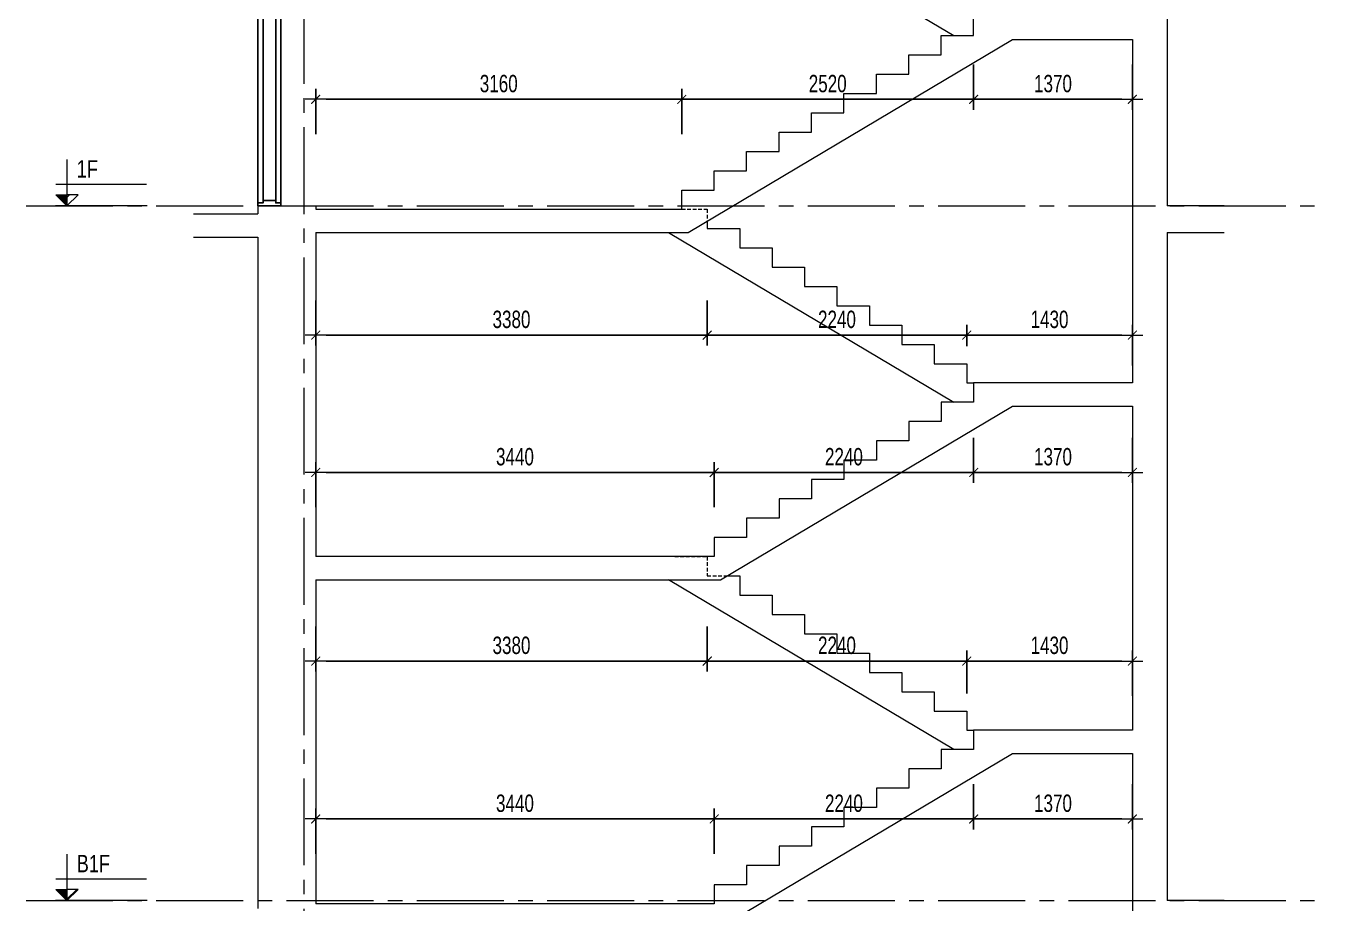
# Model space of a CAD drawing. Header units: millimetres. Extents: x -179076 to 254975, y -18667 to 296191.
# Drawn here: x 12315 to 23546, y 273279 to 280863 of the extents above; entities that cross this region are included whole.
import ezdxf

# ---------------------------------------------------------------- set-up
doc = ezdxf.new("R2010")
doc.units = ezdxf.units.MM
doc.linetypes.add('CENTER2', pattern=[1.125, 0.75, -0.125, 0.125, -0.125])
doc.linetypes.add('HIDDEN2', pattern=[4.762499999999999, 3.175, -1.5875])
doc.layers.get('Defpoints').update_dxf_attribs({"color": 151, "lineweight": 9})
doc.layers.add('A-DOOR', color=4, linetype='Continuous')
doc.layers.add('DOOR', color=4, linetype='Continuous')
for name, color, linetype, lineweight in [('NDC_S_ANNO', 7, 'Continuous', 20), ('NDC_S_AXIS', 5, 'CENTER2', 13), ('NDC_S_CONTINUOUS', 3, 'Continuous', 20), ('NDC_S_DIM', 1, 'Continuous', 15), ('NDC_S_HIDDEN', 8, 'HIDDEN2', 13), ('NDC_S_SLAB', 2, 'Continuous', 20), ('NDC_S_TEXT SYMBOL', 7, 'Continuous', 20), ('NDC_S_VN TEXT', 7, 'Continuous', 20)]:
    doc.layers.add(name, color=color, linetype=linetype, lineweight=lineweight)
doc.styles.add('NDC_ANNO', font='', dxfattribs={"width": 0.8})
doc.styles.add('NDC_DIM', font='', dxfattribs={"width": 0.75})
doc.styles.get('NDC_ANNO').set_extended_font_data('Dotum')
doc.styles.get('NDC_DIM').set_extended_font_data('Dotum')
doc.dimstyles.new('NDC_dim_60', dxfattribs={"dimscale": 60, "dimtxt": 2.5, "dimasz": 1.5, "dimexe": 1.5, "dimexo": 2.5, "dimgap": 1, "dimtad": 1, "dimdec": 0, "dimzin": 0, "dimdsep": 46, "dimtxsty": 'NDC_DIM', "dimblk": 'DIMMARK', "dimcen": 0.09, "dimdle": 1.2, "dimclrd": 1, "dimclre": 1, "dimclrt": 3, "dimadec": 0, "dimazin": 0, "dimtfac": 1, "dimtdec": 0, "dimtix": 1, "dimtofl": 0, "dimtmove": 0, "dimatfit": 3, "dimfxl": 5, "dimfxlon": 1, "dimtolj": 1, "dimtzin": 0, "dimarcsym": 0})

# ---------------------------------------------------------------- blocks, each defined once
blk = doc.blocks.new('X-SECTION-2$0$X-SEC-DOO2')
at = {"layer": 'A-DOOR'}
for p, q in [((41975.58351206721, 101971.8529757934), (41975.58351206745, 104171.8529757934)), ((42020.58351206721, 102016.8529757934), (42020.58351206745, 104126.8529757934)), ((42130.58351206721, 102016.8529757934), (42130.58351206745, 104126.8529757934)), ((42175.58351206721, 101971.8529757934), (42175.58351206745, 104171.8529757934))]:
    blk.add_line(p, q, dxfattribs=at)
for points in [[(41975.58351206745, 104171.8529757934), (41975.58351206745, 104146.8529757934), (42020.58351206745, 104146.8529757934), (42020.58351206745, 104126.8529757934), (42130.58351206745, 104126.8529757934), (42130.58351206745, 104146.8529757934), (42175.58351206745, 104146.8529757934), (42175.58351206745, 104171.8529757934)], [(41975.58351206721, 101971.8529757934), (41975.58351206721, 101996.8529757934), (42020.58351206721, 101996.8529757934), (42020.58351206721, 102016.8529757934), (42130.58351206721, 102016.8529757934), (42130.58351206721, 101996.8529757934), (42175.58351206721, 101996.8529757934), (42175.58351206721, 101971.8529757934)]]:
    blk.add_lwpolyline(points, close=True, dxfattribs=at)
at = {"layer": 'Defpoints'}
blk.add_line((41975.58351206745, 104191.8529757934), (42175.58351206745, 104191.8529757934), dxfattribs=at)
blk = doc.blocks.new('kata_block_CT')
at = {"layer": 'NDC_S_ANNO'}
blk.add_hatch(color=3, dxfattribs=at).paths.add_polyline_path([(0, 1.596954857557648), (-1.612010908633238, 1.596954857557648), (0, 0)])
at = {"layer": 'NDC_S_ANNO', "ltscale": 50}
h = blk.add_hatch(dxfattribs=at)
h.set_pattern_fill('ANSI31', color=256, scale=1.406250541793835, style=0)
h.set_pattern_definition([(45.00000000000001, (0, 5.456968210637569e-12), (-3.157122508925224, 3.157122508925225), [])])
h.paths.add_polyline_path([(0, 1.596954857557648), (0, 0), (1.612010908924276, 1.596954857557648)])
for p, q in [((-1.592704896858777, 3.140833880479477), (11.46947077315417, 3.140833880479477)), ((11.56125648126181, 5.456968210637569e-12), (-1.63869572513795, 5.456968210637569e-12))]:
    blk.add_line(p, q, dxfattribs=at)
for points in [[(0, 6.69495074864426), (0, 0)], [(0, 0), (-1.612010908924276, 1.596954857557648), (0, 1.596954857557648)], [(0, 0), (1.612010908924276, 1.596954857557648), (0, 1.596954857557648)]]:
    blk.add_lwpolyline(points, dxfattribs=at)
at = {"layer": 'NDC_S_ANNO', "color": 8, "ltscale": 50}
blk.add_lwpolyline([(0, 0), (-1.612010908633238, 1.596954857557648), (0, 1.596954857557648)], dxfattribs=at)
at = {"layer": 'NDC_S_TEXT SYMBOL', "color": 3, "style": 'NDC_ANNO', "width": 0.8}
blk.add_attdef('CT', (1.409564409346785, 4.068271311703938), '', height=2.5, dxfattribs=at)
blk = doc.blocks.new('DIMMARK')
at = {"layer": 'NDC_S_DIM', "color": 1}
blk.add_line((-1.5, 0), (1, 0), dxfattribs=at)
at = {"layer": 'NDC_S_DIM', "color": 2, "const_width": 0.1}
blk.add_lwpolyline([(-0.4242640687119285, -0.4242640687119285), (0.4242640687119285, 0.4242640687119285)], dxfattribs=at)
blk = doc.blocks.new('*D267')
at = {"layer": 'Defpoints', "color": 0, "transparency": 16777216}
for p in [(18256.01551634679, 274013.4767325197), (14816.01551640415, 273279.3743601483), (18256.01551634679, 273279.3743601483)]:
    blk.add_point(p, dxfattribs=at)
at = {"layer": 'NDC_S_DIM', "color": 1, "lineweight": -2, "transparency": 16777216}
for p, q in [((14816.01551640415, 273713.4767325197), (14816.01551640415, 274103.4767325197)), ((18256.01551634679, 273713.4767325197), (18256.01551634679, 274103.4767325197)), ((14906.01551640415, 274013.4767325197), (18166.01551634679, 274013.4767325197))]:
    blk.add_line(p, q, dxfattribs=at)
at = {"layer": 'NDC_S_DIM', "color": 1, "lineweight": -2, "transparency": 16777216, "xscale": 90, "yscale": 90, "zscale": 90, "rotation": 180}
blk.add_blockref('DIMMARK', (14816.01551640415, 274013.4767325197), dxfattribs=at)
at = {"layer": 'NDC_S_DIM', "color": 1, "lineweight": -2, "transparency": 16777216, "xscale": 90, "yscale": 90, "zscale": 90}
blk.add_blockref('DIMMARK', (18256.01551634679, 274013.4767325197), dxfattribs=at)
at = {"layer": 'NDC_S_DIM', "color": 3, "transparency": 16777216, "insert": (16536.01551637547, 274148.5784964274), "char_height": 150, "attachment_point": 5, "style": 'NDC_DIM'}
blk.add_mtext('\\A1;3440', dxfattribs=at)
blk = doc.blocks.new('*D268')
at = {"layer": 'Defpoints', "color": 0, "transparency": 16777216}
for p in [(20496.01551634679, 274612.7076934831), (20496.01551634679, 274013.4767325197), (18256.01551634679, 273279.3743601483)]:
    blk.add_point(p, dxfattribs=at)
at = {"layer": 'NDC_S_DIM', "color": 1, "lineweight": -2, "transparency": 16777216}
for p, q in [((20496.01551634679, 274313.4767325197), (20496.01551634679, 273923.4767325197)), ((18256.01551634679, 273713.4767325197), (18256.01551634679, 274103.4767325197)), ((18346.01551634679, 274013.4767325197), (20406.01551634679, 274013.4767325197))]:
    blk.add_line(p, q, dxfattribs=at)
at = {"layer": 'NDC_S_DIM', "color": 1, "lineweight": -2, "transparency": 16777216, "xscale": 90, "yscale": 90, "zscale": 90, "rotation": 180}
blk.add_blockref('DIMMARK', (18256.01551634679, 274013.4767325197), dxfattribs=at)
at = {"layer": 'NDC_S_DIM', "color": 1, "lineweight": -2, "transparency": 16777216, "xscale": 90, "yscale": 90, "zscale": 90}
blk.add_blockref('DIMMARK', (20496.01551634679, 274013.4767325197), dxfattribs=at)
at = {"layer": 'NDC_S_DIM', "color": 3, "transparency": 16777216, "insert": (19376.01551634679, 274148.5784964274), "char_height": 150, "attachment_point": 5, "style": 'NDC_DIM'}
blk.add_mtext('\\A1;2240', dxfattribs=at)
blk = doc.blocks.new('*D269')
at = {"layer": 'Defpoints', "color": 0, "transparency": 16777216}
for p in [(20496.01551634679, 274612.7076934831), (21866.01551635045, 274579.3743601497), (21866.01551635045, 274013.4767325197)]:
    blk.add_point(p, dxfattribs=at)
at = {"layer": 'NDC_S_DIM', "color": 1, "lineweight": -2, "transparency": 16777216}
for p, q in [((20496.01551634679, 274313.4767325197), (20496.01551634679, 273923.4767325197)), ((21866.01551635045, 274313.4767325197), (21866.01551635045, 273923.4767325197)), ((20586.01551634679, 274013.4767325197), (21776.01551635045, 274013.4767325197))]:
    blk.add_line(p, q, dxfattribs=at)
at = {"layer": 'NDC_S_DIM', "color": 1, "lineweight": -2, "transparency": 16777216, "xscale": 90, "yscale": 90, "zscale": 90, "rotation": 180}
blk.add_blockref('DIMMARK', (20496.01551634679, 274013.4767325197), dxfattribs=at)
at = {"layer": 'NDC_S_DIM', "color": 1, "lineweight": -2, "transparency": 16777216, "xscale": 90, "yscale": 90, "zscale": 90}
blk.add_blockref('DIMMARK', (21866.01551635045, 274013.4767325197), dxfattribs=at)
at = {"layer": 'NDC_S_DIM', "color": 3, "transparency": 16777216, "insert": (21181.01551634862, 274148.5784964274), "char_height": 150, "attachment_point": 5, "style": 'NDC_DIM'}
blk.add_mtext('\\A1;1370', dxfattribs=at)
blk = doc.blocks.new('*D270')
at = {"layer": 'Defpoints', "color": 0, "transparency": 16777216}
for p in [(18196.01551634679, 276279.374360147), (14816.01551640415, 276079.374360147), (18196.01551634679, 275377.538201759)]:
    blk.add_point(p, dxfattribs=at)
at = {"layer": 'NDC_S_DIM', "color": 1, "lineweight": -2, "transparency": 16777216}
for p, q in [((14816.01551640415, 275677.538201759), (14816.01551640415, 275287.538201759)), ((18196.01551634679, 275677.538201759), (18196.01551634679, 275287.538201759)), ((14906.01551640415, 275377.538201759), (18106.01551634679, 275377.538201759))]:
    blk.add_line(p, q, dxfattribs=at)
at = {"layer": 'NDC_S_DIM', "color": 1, "lineweight": -2, "transparency": 16777216, "xscale": 90, "yscale": 90, "zscale": 90, "rotation": 180}
blk.add_blockref('DIMMARK', (14816.01551640415, 275377.538201759), dxfattribs=at)
at = {"layer": 'NDC_S_DIM', "color": 1, "lineweight": -2, "transparency": 16777216, "xscale": 90, "yscale": 90, "zscale": 90}
blk.add_blockref('DIMMARK', (18196.01551634679, 275377.538201759), dxfattribs=at)
at = {"layer": 'NDC_S_DIM', "color": 3, "transparency": 16777216, "insert": (16506.01551637547, 275512.6399656667), "char_height": 150, "attachment_point": 5, "style": 'NDC_DIM'}
blk.add_mtext('\\A1;3380', dxfattribs=at)
blk = doc.blocks.new('*D271')
at = {"layer": 'Defpoints', "color": 0, "transparency": 16777216}
for p in [(18196.01551634679, 276279.374360147), (20436.01551634679, 275377.538201759), (20436.01551634679, 274946.0410268164)]:
    blk.add_point(p, dxfattribs=at)
at = {"layer": 'NDC_S_DIM', "color": 1, "lineweight": -2, "transparency": 16777216}
for p, q in [((18196.01551634679, 275677.538201759), (18196.01551634679, 275287.538201759)), ((20436.01551634679, 275096.0410268164), (20436.01551634679, 275467.538201759)), ((18286.01551634679, 275377.538201759), (20346.01551634679, 275377.538201759))]:
    blk.add_line(p, q, dxfattribs=at)
at = {"layer": 'NDC_S_DIM', "color": 1, "lineweight": -2, "transparency": 16777216, "xscale": 90, "yscale": 90, "zscale": 90, "rotation": 180}
blk.add_blockref('DIMMARK', (18196.01551634679, 275377.538201759), dxfattribs=at)
at = {"layer": 'NDC_S_DIM', "color": 1, "lineweight": -2, "transparency": 16777216, "xscale": 90, "yscale": 90, "zscale": 90}
blk.add_blockref('DIMMARK', (20436.01551634679, 275377.538201759), dxfattribs=at)
at = {"layer": 'NDC_S_DIM', "color": 3, "transparency": 16777216, "insert": (19316.01551634679, 275512.6399656667), "char_height": 150, "attachment_point": 5, "style": 'NDC_DIM'}
blk.add_mtext('\\A1;2240', dxfattribs=at)
blk = doc.blocks.new('*D259')
at = {"layer": 'Defpoints', "color": 0, "transparency": 16777216}
for p in [(21866.01551635045, 275377.538201759), (20436.01551634679, 274946.0410268164), (21866.01551635045, 274779.3743601497)]:
    blk.add_point(p, dxfattribs=at)
at = {"layer": 'NDC_S_DIM', "color": 1, "lineweight": -2, "transparency": 16777216}
for p, q in [((20436.01551634679, 275096.0410268164), (20436.01551634679, 275467.538201759)), ((21866.01551635045, 275077.538201759), (21866.01551635045, 275467.538201759)), ((20526.01551634679, 275377.538201759), (21776.01551635045, 275377.538201759))]:
    blk.add_line(p, q, dxfattribs=at)
at = {"layer": 'NDC_S_DIM', "color": 1, "lineweight": -2, "transparency": 16777216, "xscale": 90, "yscale": 90, "zscale": 90, "rotation": 180}
blk.add_blockref('DIMMARK', (20436.01551634679, 275377.538201759), dxfattribs=at)
at = {"layer": 'NDC_S_DIM', "color": 1, "lineweight": -2, "transparency": 16777216, "xscale": 90, "yscale": 90, "zscale": 90}
blk.add_blockref('DIMMARK', (21866.01551635045, 275377.538201759), dxfattribs=at)
at = {"layer": 'NDC_S_DIM', "color": 3, "transparency": 16777216, "insert": (21151.01551634862, 275512.6399656667), "char_height": 150, "attachment_point": 5, "style": 'NDC_DIM'}
blk.add_mtext('\\A1;1430', dxfattribs=at)
blk = doc.blocks.new('*D260')
at = {"layer": 'Defpoints', "color": 0, "transparency": 16777216}
for p in [(18256.01551634679, 277006.712688376), (18256.01551634679, 276446.0410268158), (14816.01551640415, 276279.374360147)]:
    blk.add_point(p, dxfattribs=at)
at = {"layer": 'NDC_S_DIM', "color": 1, "lineweight": -2, "transparency": 16777216}
for p, q in [((14816.01551640415, 276706.712688376), (14816.01551640415, 277096.712688376)), ((18256.01551634679, 276706.712688376), (18256.01551634679, 277096.712688376)), ((14906.01551640415, 277006.712688376), (18166.01551634679, 277006.712688376))]:
    blk.add_line(p, q, dxfattribs=at)
at = {"layer": 'NDC_S_DIM', "color": 1, "lineweight": -2, "transparency": 16777216, "xscale": 90, "yscale": 90, "zscale": 90, "rotation": 180}
blk.add_blockref('DIMMARK', (14816.01551640415, 277006.712688376), dxfattribs=at)
at = {"layer": 'NDC_S_DIM', "color": 1, "lineweight": -2, "transparency": 16777216, "xscale": 90, "yscale": 90, "zscale": 90}
blk.add_blockref('DIMMARK', (18256.01551634679, 277006.712688376), dxfattribs=at)
at = {"layer": 'NDC_S_DIM', "color": 3, "transparency": 16777216, "insert": (16536.01551637547, 277141.8144522837), "char_height": 150, "attachment_point": 5, "style": 'NDC_DIM'}
blk.add_mtext('\\A1;3440', dxfattribs=at)
blk = doc.blocks.new('*D261')
at = {"layer": 'Defpoints', "color": 0, "transparency": 16777216}
for p in [(20496.01551634679, 277779.3743601486), (20496.01551634679, 277006.712688376), (18256.01551634679, 276446.0410268158)]:
    blk.add_point(p, dxfattribs=at)
at = {"layer": 'NDC_S_DIM', "color": 1, "lineweight": -2, "transparency": 16777216}
for p, q in [((20496.01551634679, 277306.712688376), (20496.01551634679, 276916.712688376)), ((18256.01551634679, 276706.712688376), (18256.01551634679, 277096.712688376)), ((18346.01551634679, 277006.712688376), (20406.01551634679, 277006.712688376))]:
    blk.add_line(p, q, dxfattribs=at)
at = {"layer": 'NDC_S_DIM', "color": 1, "lineweight": -2, "transparency": 16777216, "xscale": 90, "yscale": 90, "zscale": 90, "rotation": 180}
blk.add_blockref('DIMMARK', (18256.01551634679, 277006.712688376), dxfattribs=at)
at = {"layer": 'NDC_S_DIM', "color": 1, "lineweight": -2, "transparency": 16777216, "xscale": 90, "yscale": 90, "zscale": 90}
blk.add_blockref('DIMMARK', (20496.01551634679, 277006.712688376), dxfattribs=at)
at = {"layer": 'NDC_S_DIM', "color": 3, "transparency": 16777216, "insert": (19376.01551634679, 277141.8144522837), "char_height": 150, "attachment_point": 5, "style": 'NDC_DIM'}
blk.add_mtext('\\A1;2240', dxfattribs=at)
blk = doc.blocks.new('*D262')
at = {"layer": 'Defpoints', "color": 0, "transparency": 16777216}
for p in [(20496.01551634679, 277779.3743601486), (21866.01551635045, 277579.3743601486), (21866.01551635045, 277006.712688376)]:
    blk.add_point(p, dxfattribs=at)
at = {"layer": 'NDC_S_DIM', "color": 1, "lineweight": -2, "transparency": 16777216}
for p, q in [((20496.01551634679, 277306.712688376), (20496.01551634679, 276916.712688376)), ((21866.01551635045, 277306.712688376), (21866.01551635045, 276916.712688376)), ((20586.01551634679, 277006.712688376), (21776.01551635045, 277006.712688376))]:
    blk.add_line(p, q, dxfattribs=at)
at = {"layer": 'NDC_S_DIM', "color": 1, "lineweight": -2, "transparency": 16777216, "xscale": 90, "yscale": 90, "zscale": 90, "rotation": 180}
blk.add_blockref('DIMMARK', (20496.01551634679, 277006.712688376), dxfattribs=at)
at = {"layer": 'NDC_S_DIM', "color": 1, "lineweight": -2, "transparency": 16777216, "xscale": 90, "yscale": 90, "zscale": 90}
blk.add_blockref('DIMMARK', (21866.01551635045, 277006.712688376), dxfattribs=at)
at = {"layer": 'NDC_S_DIM', "color": 3, "transparency": 16777216, "insert": (21181.01551634862, 277141.8144522837), "char_height": 150, "attachment_point": 5, "style": 'NDC_DIM'}
blk.add_mtext('\\A1;1370', dxfattribs=at)
blk = doc.blocks.new('*D296')
at = {"layer": 'Defpoints', "color": 0, "transparency": 16777216}
for p in [(14816.01551638794, 279279.3743601459), (18196.01551634682, 279279.374360146), (18196.01551634682, 278192.9673789339)]:
    blk.add_point(p, dxfattribs=at)
at = {"layer": 'NDC_S_DIM', "color": 1, "lineweight": -2, "transparency": 16777216}
for p, q in [((14816.01551638794, 278492.9673789339), (14816.01551638794, 278102.9673789339)), ((18196.01551634682, 278492.9673789339), (18196.01551634682, 278102.9673789339)), ((14906.01551638794, 278192.9673789339), (18106.01551634682, 278192.9673789339))]:
    blk.add_line(p, q, dxfattribs=at)
at = {"layer": 'NDC_S_DIM', "color": 1, "lineweight": -2, "transparency": 16777216, "xscale": 90, "yscale": 90, "zscale": 90, "rotation": 180}
blk.add_blockref('DIMMARK', (14816.01551638794, 278192.9673789339), dxfattribs=at)
at = {"layer": 'NDC_S_DIM', "color": 1, "lineweight": -2, "transparency": 16777216, "xscale": 90, "yscale": 90, "zscale": 90}
blk.add_blockref('DIMMARK', (18196.01551634682, 278192.9673789339), dxfattribs=at)
at = {"layer": 'NDC_S_DIM', "color": 3, "transparency": 16777216, "insert": (16506.01551636738, 278328.0691428417), "char_height": 150, "attachment_point": 5, "style": 'NDC_DIM'}
blk.add_mtext('\\A1;3380', dxfattribs=at)
blk = doc.blocks.new('*D297')
at = {"layer": 'Defpoints', "color": 0, "transparency": 16777216}
for p in [(18196.01551634682, 279279.374360146), (20436.01551634679, 278192.9673789339), (20436.01551634679, 277946.0410268152)]:
    blk.add_point(p, dxfattribs=at)
at = {"layer": 'NDC_S_DIM', "color": 1, "lineweight": -2, "transparency": 16777216}
for p, q in [((18196.01551634682, 278492.9673789339), (18196.01551634682, 278102.9673789339)), ((20436.01551634679, 278096.0410268152), (20436.01551634679, 278282.9673789339)), ((18286.01551634682, 278192.9673789339), (20346.01551634679, 278192.9673789339))]:
    blk.add_line(p, q, dxfattribs=at)
at = {"layer": 'NDC_S_DIM', "color": 1, "lineweight": -2, "transparency": 16777216, "xscale": 90, "yscale": 90, "zscale": 90, "rotation": 180}
blk.add_blockref('DIMMARK', (18196.01551634682, 278192.9673789339), dxfattribs=at)
at = {"layer": 'NDC_S_DIM', "color": 1, "lineweight": -2, "transparency": 16777216, "xscale": 90, "yscale": 90, "zscale": 90}
blk.add_blockref('DIMMARK', (20436.01551634679, 278192.9673789339), dxfattribs=at)
at = {"layer": 'NDC_S_DIM', "color": 3, "transparency": 16777216, "insert": (19316.0155163468, 278328.0691428417), "char_height": 150, "attachment_point": 5, "style": 'NDC_DIM'}
blk.add_mtext('\\A1;2240', dxfattribs=at)
blk = doc.blocks.new('*D298')
at = {"layer": 'Defpoints', "color": 0, "transparency": 16777216}
for p in [(21866.01551635042, 278192.9673789339), (20436.01551634679, 277946.0410268152), (21866.01551635042, 277779.3743601486)]:
    blk.add_point(p, dxfattribs=at)
at = {"layer": 'NDC_S_DIM', "color": 1, "lineweight": -2, "transparency": 16777216}
for p, q in [((20436.01551634679, 278096.0410268152), (20436.01551634679, 278282.9673789339)), ((21866.01551635042, 277929.3743601486), (21866.01551635042, 278282.9673789339)), ((20526.01551634679, 278192.9673789339), (21776.01551635042, 278192.9673789339))]:
    blk.add_line(p, q, dxfattribs=at)
at = {"layer": 'NDC_S_DIM', "color": 1, "lineweight": -2, "transparency": 16777216, "xscale": 90, "yscale": 90, "zscale": 90, "rotation": 180}
blk.add_blockref('DIMMARK', (20436.01551634679, 278192.9673789339), dxfattribs=at)
at = {"layer": 'NDC_S_DIM', "color": 1, "lineweight": -2, "transparency": 16777216, "xscale": 90, "yscale": 90, "zscale": 90}
blk.add_blockref('DIMMARK', (21866.01551635042, 278192.9673789339), dxfattribs=at)
at = {"layer": 'NDC_S_DIM', "color": 3, "transparency": 16777216, "insert": (21151.01551634861, 278328.0691428417), "char_height": 150, "attachment_point": 5, "style": 'NDC_DIM'}
blk.add_mtext('\\A1;1430', dxfattribs=at)
blk = doc.blocks.new('*D299')
at = {"layer": 'Defpoints', "color": 0, "transparency": 16777216}
for p in [(17976.01551634679, 280229.4005131033), (17976.01551634679, 279446.0410268147), (14816.01551639393, 279309.3692799337)]:
    blk.add_point(p, dxfattribs=at)
at = {"layer": 'NDC_S_DIM', "color": 1, "lineweight": -2, "transparency": 16777216}
for p, q in [((14816.01551639393, 279929.4005131033), (14816.01551639393, 280319.4005131033)), ((14906.01551639393, 280229.4005131033), (17886.01551634679, 280229.4005131033)), ((17976.01551634679, 279929.4005131033), (17976.01551634679, 280319.4005131033))]:
    blk.add_line(p, q, dxfattribs=at)
at = {"layer": 'NDC_S_DIM', "color": 1, "lineweight": -2, "transparency": 16777216, "xscale": 90, "yscale": 90, "zscale": 90, "rotation": 180}
blk.add_blockref('DIMMARK', (14816.01551639393, 280229.4005131033), dxfattribs=at)
at = {"layer": 'NDC_S_DIM', "color": 1, "lineweight": -2, "transparency": 16777216, "xscale": 90, "yscale": 90, "zscale": 90}
blk.add_blockref('DIMMARK', (17976.01551634679, 280229.4005131033), dxfattribs=at)
at = {"layer": 'NDC_S_DIM', "color": 3, "transparency": 16777216, "insert": (16396.01551637036, 280364.5022770111), "char_height": 150, "attachment_point": 5, "style": 'NDC_DIM'}
blk.add_mtext('\\A1;3160', dxfattribs=at)
blk = doc.blocks.new('*D300')
at = {"layer": 'Defpoints', "color": 0, "transparency": 16777216}
for p in [(20496.01551634679, 280779.3743601483), (20496.01551634679, 280229.4005131033), (17976.01551634679, 279446.0410268147)]:
    blk.add_point(p, dxfattribs=at)
at = {"layer": 'NDC_S_DIM', "color": 1, "lineweight": -2, "transparency": 16777216}
for p, q in [((20496.01551634679, 280529.4005131033), (20496.01551634679, 280139.4005131033)), ((17976.01551634679, 279929.4005131033), (17976.01551634679, 280319.4005131033)), ((18066.01551634679, 280229.4005131033), (20406.01551634679, 280229.4005131033))]:
    blk.add_line(p, q, dxfattribs=at)
at = {"layer": 'NDC_S_DIM', "color": 1, "lineweight": -2, "transparency": 16777216, "xscale": 90, "yscale": 90, "zscale": 90, "rotation": 180}
blk.add_blockref('DIMMARK', (17976.01551634679, 280229.4005131033), dxfattribs=at)
at = {"layer": 'NDC_S_DIM', "color": 1, "lineweight": -2, "transparency": 16777216, "xscale": 90, "yscale": 90, "zscale": 90}
blk.add_blockref('DIMMARK', (20496.01551634679, 280229.4005131033), dxfattribs=at)
at = {"layer": 'NDC_S_DIM', "color": 3, "transparency": 16777216, "insert": (19236.01551634679, 280364.5022770111), "char_height": 150, "attachment_point": 5, "style": 'NDC_DIM'}
blk.add_mtext('\\A1;2520', dxfattribs=at)
blk = doc.blocks.new('*D301')
at = {"layer": 'Defpoints', "color": 0, "transparency": 16777216}
for p in [(20496.01551634679, 280779.3743601483), (21866.01551635042, 280746.0410268151), (21866.01551635042, 280229.4005131033)]:
    blk.add_point(p, dxfattribs=at)
at = {"layer": 'NDC_S_DIM', "color": 1, "lineweight": -2, "transparency": 16777216}
for p, q in [((20496.01551634679, 280529.4005131033), (20496.01551634679, 280139.4005131033)), ((21866.01551635042, 280529.4005131033), (21866.01551635042, 280139.4005131033)), ((20586.01551634679, 280229.4005131033), (21776.01551635042, 280229.4005131033))]:
    blk.add_line(p, q, dxfattribs=at)
at = {"layer": 'NDC_S_DIM', "color": 1, "lineweight": -2, "transparency": 16777216, "xscale": 90, "yscale": 90, "zscale": 90, "rotation": 180}
blk.add_blockref('DIMMARK', (20496.01551634679, 280229.4005131033), dxfattribs=at)
at = {"layer": 'NDC_S_DIM', "color": 1, "lineweight": -2, "transparency": 16777216, "xscale": 90, "yscale": 90, "zscale": 90}
blk.add_blockref('DIMMARK', (21866.01551635042, 280229.4005131033), dxfattribs=at)
at = {"layer": 'NDC_S_DIM', "color": 3, "transparency": 16777216, "insert": (21181.01551634861, 280364.5022770111), "char_height": 150, "attachment_point": 5, "style": 'NDC_DIM'}
blk.add_mtext('\\A1;1370', dxfattribs=at)

msp = doc.modelspace()

# ---------------------------------------------------------------- linework, layer by layer
at = {"layer": 'NDC_S_AXIS', "ltscale": 1000}
msp.add_line((14716.01551649789, 263488.7468099343), (14716.01551649789, 295952.8473145998), dxfattribs=at)
for points in [[(12314.79748809829, 279309.374360148), (23546.42706223368, 279309.374360148)], [(12314.79748807967, 273309.3743601503), (23546.42706223368, 273309.3743601503)]]:
    msp.add_lwpolyline(points, dxfattribs=at)
at = {"layer": 'NDC_S_CONTINUOUS'}
for p, q in [((17580.99633523505, 282412.7076934801), (20324.99633523167, 280779.3743601483)), ((17860.99633523496, 279079.374360146), (20324.9963352315, 277612.7076934819)), ((20324.99633523152, 274612.7076934831), (17860.99633523508, 276079.374360147))]:
    msp.add_line(p, q, dxfattribs=at)
for points in [[(18196.01551634679, 279177.5772285318), (18196.01551634679, 279112.7076934814), (18476.01551634679, 279112.7076934814), (18476.01551634679, 278946.0410268147), (18756.01551634679, 278946.0410268147), (18756.01551634679, 278779.3743601482), (19036.01551634679, 278779.3743601482), (19036.01551634679, 278612.7076934816), (19316.01551634679, 278612.7076934816), (19316.01551634679, 278446.041026815), (19596.01551634679, 278446.041026815), (19596.01551634679, 278279.3743601483), (19876.01551634679, 278279.3743601483), (19876.01551634679, 278112.7076934818), (20156.01551634679, 278112.7076934818), (20156.01551634679, 277946.0410268152), (20436.01551634679, 277946.0410268152), (20436.01551634679, 277779.3743601486), (20496.01551634679, 277779.3743601486)], [(18367.03469746557, 276112.7076934825), (18476.01551634679, 276112.7076934825), (18476.01551634679, 275946.0410268159), (18756.01551634679, 275946.0410268159), (18756.01551634679, 275779.3743601494), (19036.01551634679, 275779.3743601494), (19036.01551634679, 275612.7076934827), (19316.01551634679, 275612.7076934827), (19316.01551634679, 275446.0410268161), (19596.01551634679, 275446.0410268161), (19596.01551634679, 275279.3743601496), (19876.01551634679, 275279.3743601496), (19876.01551634679, 275112.707693483), (20156.01551634679, 275112.707693483), (20156.01551634679, 274946.0410268164), (20436.01551634679, 274946.0410268164), (20436.01551634679, 274779.3743601497), (20496.01551634679, 274779.3743601497)]]:
    msp.add_lwpolyline(points, dxfattribs=at)
at = {"layer": 'NDC_S_HIDDEN', "ltscale": 10}
for points in [[(17976.01551634679, 279279.374360146), (18196.01551634682, 279279.374360146), (18196.01551634682, 279177.5772285318)], [(17916.01551634679, 276279.3743601491), (18196.01551634679, 276279.3743601491), (18196.01551634679, 276112.7076934825), (18367.03469746557, 276112.7076934825)]]:
    msp.add_lwpolyline(points, dxfattribs=at)
at = {"layer": 'NDC_S_SLAB'}
for p, q in [((22166.01551635045, 289079.3743601482), (22166.01551635045, 279309.374360148)), ((18031.03469745856, 279079.374360146), (20831.03469746202, 280746.0410268151)), ((20831.03469746202, 280746.0410268151), (21866.01551635042, 280746.0410268151)), ((21866.01551635045, 280746.0410268151), (21866.01551635042, 277779.3743601486)), ((13759.4818672676, 279239.374360148), (14316.01551638794, 279239.3743601486)), ((14316.01551638794, 279309.3743601486), (14816.01551638794, 279309.3748933852)), ((14316.01551638794, 279309.3743601486), (14316.01551638794, 279239.3743601486)), ((14816.01551638794, 279309.3748933852), (14816.01551638794, 279279.3743601459)), ((13759.4818672676, 279039.374360148), (14316.01551640415, 279039.3743601487)), ((14316.01551640415, 279039.3743601487), (14316.01551640415, 273239.374360151)), ((14816.01551640415, 279079.374360146), (18031.03469745856, 279079.374360146)), ((14816.01551640415, 279079.374360146), (14816.01551640415, 276279.374360147)), ((22166.01551635042, 279079.3743601459), (22166.01551635045, 273309.3743601503)), ((22166.01551635045, 279079.3743601459), (22657.59063178534, 279079.3743601459)), ((18311.03469746205, 276079.374360147), (20831.03469746164, 277579.3743601486)), ((20831.03469746164, 277579.3743601486), (21866.01551635045, 277579.3743601486)), ((21866.01551635045, 277579.3743601486), (21866.01551635045, 274779.3743601497)), ((14816.01551640415, 276079.374360147), (18311.03469746205, 276079.374360147)), ((14816.01551640415, 276079.374360147), (14816.01551640415, 273279.3743601483)), ((18311.03469746205, 273079.3743601483), (20831.03469746164, 274579.3743601497)), ((20831.03469746164, 274579.3743601497), (21866.01551635045, 274579.3743601497)), ((21866.01551635045, 274579.3743601497), (21866.01551635045, 271479.3743592801))]:
    msp.add_line(p, q, dxfattribs=at)
for points in [[(14816.01551638794, 279279.3743601459), (17976.01551634679, 279279.374360146), (17976.01551634679, 279446.0410268147), (18256.01551634679, 279446.0410268147), (18256.01551634679, 279612.7076934814), (18536.01551634679, 279612.7076934814), (18536.01551634679, 279779.3743601481), (18816.01551634679, 279779.3743601481), (18816.01551634679, 279946.0410268148), (19096.01551634679, 279946.0410268148), (19096.01551634679, 280112.7076934815), (19376.01551634679, 280112.7076934815), (19376.01551634679, 280279.3743601482), (19656.01551634679, 280279.3743601482), (19656.01551634679, 280446.041026815), (19936.01551634679, 280446.041026815), (19936.01551634679, 280612.7076934816), (20216.01551634679, 280612.7076934816), (20216.01551634679, 280779.3743601483), (20496.01551634679, 280779.3743601483), (20496.01551634679, 280946.0410268151), (21866.01551635045, 280946.0410268151)], [(22657.59063178534, 279309.374360148), (22166.01551635045, 279309.374360148)], [(21866.01551635042, 277779.3743601486), (20496.01551634679, 277779.3743601486), (20496.01551634679, 277612.7076934819), (20216.01551634679, 277612.7076934819), (20216.01551634679, 277446.0410268153), (19936.01551634679, 277446.0410268153), (19936.01551634679, 277279.3743601487), (19656.01551634679, 277279.3743601487), (19656.01551634679, 277112.7076934822), (19376.01551634679, 277112.7076934822), (19376.01551634679, 276946.0410268155), (19096.01551634679, 276946.0410268155), (19096.01551634679, 276779.3743601489), (18816.01551634679, 276779.3743601489), (18816.01551634679, 276612.7076934823), (18536.01551634679, 276612.7076934823), (18536.01551634679, 276446.0410268158), (18256.01551634679, 276446.0410268158), (18256.01551634679, 276279.374360147), (14816.01551640415, 276279.374360147)], [(21866.01551635045, 274779.3743601497), (20496.01551634679, 274779.3743601497), (20496.01551634679, 274612.7076934831), (20216.01551634679, 274612.7076934831), (20216.01551634679, 274446.0410268165), (19936.01551634679, 274446.0410268165), (19936.01551634679, 274279.37436015), (19656.01551634679, 274279.37436015), (19656.01551634679, 274112.7076934833), (19376.01551634679, 274112.7076934833), (19376.01551634679, 273946.0410268167), (19096.01551634679, 273946.0410268167), (19096.01551634679, 273779.3743601501), (18816.01551634679, 273779.3743601501), (18816.01551634679, 273612.7076934836), (18536.01551634679, 273612.7076934836), (18536.01551634679, 273446.0410268169), (18256.01551634679, 273446.0410268169), (18256.01551634679, 273279.3743601483), (14816.01551640415, 273279.3743601483)], [(22657.59063178534, 273309.3743601503), (22166.01551635045, 273309.3743601503)]]:
    msp.add_lwpolyline(points, dxfattribs=at)

# ---------------------------------------------------------------- block references
at = {"layer": 'DOOR'}
msp.add_blockref('X-SECTION-2$0$X-SEC-DOO2', (-27659.56799566306, 177337.5213843552), dxfattribs=at)
at = {"layer": 'NDC_S_VN TEXT', "xscale": 60, "yscale": 60, "zscale": 60}
for p, values in [((12667.97195296368, 279309.3743592806), {'CT': '1F'}), ((12667.97195296368, 273309.374359283), {'CT': 'B1F'})]:
    msp.add_blockref('kata_block_CT', p, dxfattribs=at).add_auto_attribs(values)

# ---------------------------------------------------------------- dimensions: what is measured, and where the dimension line sits
at = {"layer": 'NDC_S_DIM'}
for base, p1, p2, picture, middle in [((20496.01551634679, 280229.4005131033), (17976.01551634679, 279446.0410268147), (20496.01551634679, 280779.3743601483), '*D300', (19236.01551634679, 280364.5022770111)), ((21866.01551635042, 280229.4005131033), (20496.01551634679, 280779.3743601483), (21866.01551635042, 280746.0410268151), '*D301', (21181.01551634861, 280364.5022770111)), ((20436.01551634679, 278192.9673789339), (18196.01551634682, 279279.374360146), (20436.01551634679, 277946.0410268152), '*D297', (19316.0155163468, 278328.0691428417)), ((21866.01551635042, 278192.9673789339), (20436.01551634679, 277946.0410268152), (21866.01551635042, 277779.3743601486), '*D298', (21151.01551634861, 278328.0691428417)), ((20496.01551634679, 277006.712688376), (18256.01551634679, 276446.0410268158), (20496.01551634679, 277779.3743601486), '*D261', (19376.01551634679, 277141.8144522837)), ((21866.01551635045, 277006.712688376), (20496.01551634679, 277779.3743601486), (21866.01551635045, 277579.3743601486), '*D262', (21181.01551634862, 277141.8144522837)), ((20436.01551634679, 275377.538201759), (18196.01551634679, 276279.374360147), (20436.01551634679, 274946.0410268164), '*D271', (19316.01551634679, 275512.6399656667)), ((21866.01551635045, 275377.538201759), (20436.01551634679, 274946.0410268164), (21866.01551635045, 274779.3743601497), '*D259', (21151.01551634862, 275512.6399656667)), ((20496.01551634679, 274013.4767325197), (18256.01551634679, 273279.3743601483), (20496.01551634679, 274612.7076934831), '*D268', (19376.01551634679, 274148.5784964274)), ((21866.01551635045, 274013.4767325197), (20496.01551634679, 274612.7076934831), (21866.01551635045, 274579.3743601497), '*D269', (21181.01551634862, 274148.5784964274))]:
    dim = msp.add_linear_dim(base=base, p1=p1, p2=p2, dimstyle='NDC_dim_60', override={"dimtmove": 1}, dxfattribs=at)
    dim.commit()
    dim.dimension.update_dxf_attribs({"geometry": picture, "text_midpoint": middle})
for base, p1, p2, picture, middle in [((17976.01551634679, 280229.4005131033), (14816.01551639393, 279309.3692799337), (17976.01551634679, 279446.0410268147), '*D299', (16396.01551637036, 280364.5022770111)), ((18196.01551634682, 278192.9673789339), (14816.01551638794, 279279.3743601459), (18196.01551634682, 279279.374360146), '*D296', (16506.01551636738, 278328.0691428417)), ((18256.01551634679, 277006.712688376), (14816.01551640415, 276279.374360147), (18256.01551634679, 276446.0410268158), '*D260', (16536.01551637547, 277141.8144522837)), ((18196.01551634679, 275377.538201759), (14816.01551640415, 276079.374360147), (18196.01551634679, 276279.374360147), '*D270', (16506.01551637547, 275512.6399656667)), ((18256.01551634679, 274013.4767325197), (14816.01551640415, 273279.3743601483), (18256.01551634679, 273279.3743601483), '*D267', (16536.01551637547, 274148.5784964274))]:
    dim = msp.add_linear_dim(base=base, p1=p1, p2=p2, dimstyle='NDC_dim_60', dxfattribs=at)
    dim.commit()
    dim.dimension.update_dxf_attribs({"geometry": picture, "text_midpoint": middle})

doc.saveas('drawing.dxf')
